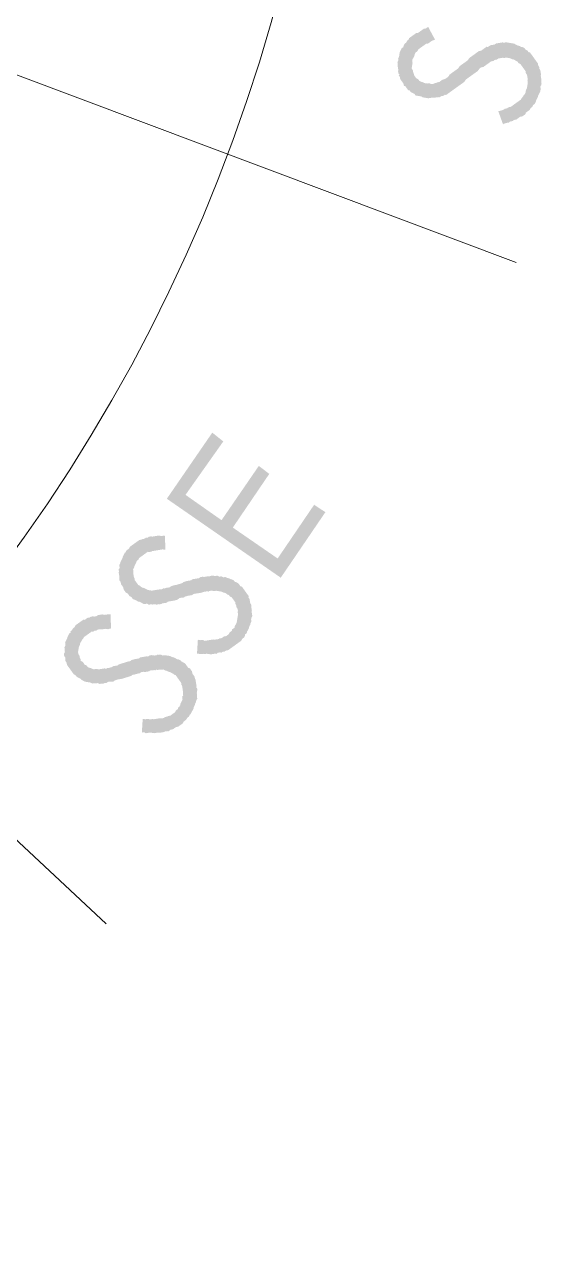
# Model space of a CAD drawing. Header units: millimetres. Extents: x -6808 to 215771, y -89660 to -16303.
# Drawn here: x 91875.2 to 92025.1, y -46688.1 to -46333.9 of the extents above; entities that cross this region are included whole.
import ezdxf

# ---------------------------------------------------------------- set-up
doc = ezdxf.new("R2010")
doc.units = ezdxf.units.MM
doc.layers.add('Ar-Wall Hatch', color=253, linetype='Continuous', lineweight=9)
doc.layers.add('PDF13_A+I ELE 3', color=7, linetype='Continuous', true_color=0xbababa)
doc.layers.add('PDF13_A+I WALL', color=7, linetype='Continuous', true_color=0xbababa)

# ---------------------------------------------------------------- blocks, each defined once
blk = doc.blocks.new('A$C5343052b')
at = {"layer": 'PDF13_A+I WALL', "true_color": 0xc7c8ca}
for points in [[(1328.15, 1008.22), (1323.67, 1010.51), (1324.14, 1011.12), (1324.68, 1012.07), (1324.81, 1012.75), (1325.29, 1013.36), (1325.42, 1014.04), (1325.89, 1014.66), (1326.03, 1015.33), (1326.16, 1016.01), (1326.29, 1016.69), (1326.43, 1017.37), (1326.56, 1018.05), (1326.63, 1018.39), (1326.76, 1019.07), (1326.56, 1019.82), (1326.62, 1020.15), (1326.42, 1020.9), (1326.48, 1021.24), (1326.28, 1021.99), (1326, 1022.39), (1325.73, 1022.8), (1325.52, 1023.54), (1325.52, 1023.54), (1325.25, 1023.95), (1324.71, 1024.76), (1324.43, 1025.17), (1323.82, 1025.64), (1323.55, 1026.05), (1322.94, 1026.52), (1322.32, 1027), (1322.32, 1027), (1321.64, 1027.13), (1321.03, 1027.6), (1320.35, 1027.74), (1319.67, 1027.87), (1318.99, 1028), (1318.32, 1028.14), (1317.98, 1028.2), (1317.23, 1028), (1316.55, 1028.13), (1315.81, 1027.92), (1315.06, 1027.72), (1314.65, 1027.44), (1313.91, 1027.24), (1313.5, 1026.97), (1313.09, 1026.69), (1312.69, 1026.42), (1312.22, 1025.81), (1311.81, 1025.54), (1311.34, 1024.92), (1310.86, 1024.31), (1310.73, 1023.63), (1310.26, 1023.02), (1310.19, 1022.68), (1310.12, 1022.34), (1309.65, 1021.73), (1309.58, 1021.39), (1309.45, 1020.71), (1309.32, 1020.03), (1309.18, 1019.35), (1309.12, 1019.01), (1308.98, 1018.33), (1308.51, 1017.72), (1308.38, 1017.04), (1308.52, 1015.96), (1308.38, 1015.28), (1308.25, 1014.6), (1308.05, 1013.58), (1307.91, 1012.9), (1307.71, 1011.88), (1307.71, 1011.88), (1307.51, 1010.86), (1307.65, 1009.78), (1307.52, 1009.1), (1307.32, 1008.08), (1307.19, 1007.4), (1307.05, 1006.72), (1306.85, 1005.7), (1306.72, 1005.02), (1306.65, 1004.68), (1306.52, 1004), (1306.39, 1003.33), (1306.32, 1002.99), (1306.25, 1002.65), (1306.12, 1001.97), (1305.71, 1001.69), (1305.71, 1001.69), (1305.58, 1001.02), (1305.11, 1000.4), (1304.97, 999.72), (1304.57, 999.45), (1304.09, 998.84), (1303.62, 998.23), (1303.21, 997.95), (1302.74, 997.34), (1302.27, 996.73), (1301.86, 996.46), (1301.45, 996.18), (1300.64, 995.64), (1300.64, 995.64), (1299.9, 995.43), (1299.49, 995.16), (1298.68, 994.61), (1298.27, 994.34), (1297.59, 994.47), (1296.85, 994.27), (1296.1, 994.06), (1295.42, 994.2), (1295.01, 993.92), (1294.68, 993.99), (1294, 994.12), (1293.32, 994.26), (1292.91, 993.98), (1292.3, 994.46), (1291.62, 994.59), (1290.94, 994.72), (1290.26, 994.86), (1289.65, 995.33), (1288.97, 995.46), (1289.04, 995.8), (1288.36, 995.94), (1287.75, 996.41), (1287.47, 996.82), (1286.86, 997.29), (1286.25, 997.76), (1285.97, 998.17), (1285.36, 998.64), (1285.16, 999.39), (1284.54, 999.86), (1284.61, 1000.2), (1284.34, 1000.61), (1283.79, 1001.42), (1283.52, 1001.82), (1283.31, 1002.57), (1283.11, 1003.32), (1283.24, 1004), (1282.97, 1004.4), (1282.76, 1005.15), (1282.9, 1005.83), (1282.69, 1006.57), (1282.69, 1006.57), (1282.82, 1007.25), (1282.55, 1007.66), (1282.68, 1008.34), (1282.82, 1009.02), (1282.88, 1009.36), (1283.02, 1010.03), (1283.15, 1010.71), (1283.62, 1011.33), (1283.76, 1012.01), (1283.89, 1012.68), (1284.09, 1013.7), (1284.56, 1014.32), (1284.7, 1014.99), (1284.76, 1015.33), (1289.72, 1013.65), (1289.18, 1012.7), (1289.05, 1012.02), (1288.85, 1011), (1288.38, 1010.39), (1288.24, 1009.71), (1288.11, 1009.03), (1288.04, 1008.69), (1287.91, 1008.01), (1287.78, 1007.34), (1287.71, 1007), (1287.71, 1007), (1287.92, 1006.25), (1287.78, 1005.57), (1287.99, 1004.83), (1288.26, 1004.42), (1288.47, 1003.67), (1288.67, 1002.93), (1288.95, 1002.52), (1289.56, 1002.05), (1289.83, 1001.64), (1290.38, 1000.83), (1290.65, 1000.42), (1291.33, 1000.29), (1291.94, 999.82), (1292.28, 999.75), (1292.89, 999.28), (1292.89, 999.28), (1293.57, 999.14), (1294.25, 999.01), (1295, 999.22), (1295.68, 999.08), (1296.42, 999.29), (1296.83, 999.56), (1297.57, 999.77), (1297.98, 1000.04), (1298.39, 1000.31), (1298.86, 1000.93), (1299.61, 1001.13), (1300.08, 1001.74), (1300.15, 1002.08), (1300.62, 1002.7), (1300.69, 1003.03), (1301.16, 1003.65), (1301.29, 1004.33), (1301.43, 1005.01), (1301.97, 1005.96), (1301.97, 1005.96), (1302.03, 1006.3), (1302.1, 1006.64), (1302.17, 1006.98), (1302.23, 1007.32), (1302.03, 1008.06), (1302.16, 1008.74), (1302.29, 1009.42), (1302.43, 1010.1), (1302.63, 1011.12), (1302.76, 1011.8), (1302.62, 1012.88), (1302.82, 1013.9), (1303.02, 1014.92), (1303.16, 1015.6), (1303.29, 1016.28), (1303.15, 1017.36), (1303.28, 1018.04), (1303.42, 1018.72), (1303.55, 1019.4), (1303.68, 1020.08), (1303.82, 1020.76), (1303.95, 1021.44), (1304.42, 1022.05), (1304.56, 1022.73), (1304.69, 1023.41), (1304.76, 1023.75), (1304.89, 1024.43), (1305.3, 1024.7), (1305.43, 1025.38), (1305.5, 1025.72), (1305.5, 1025.72), (1305.97, 1026.33), (1306.44, 1026.94), (1306.58, 1027.62), (1307.05, 1028.23), (1307.52, 1028.85), (1308, 1029.46), (1308.4, 1029.73), (1308.88, 1030.34), (1309.28, 1030.62), (1310.09, 1031.16), (1310.5, 1031.44), (1310.91, 1031.71), (1311.31, 1031.98), (1312.06, 1032.19), (1312.8, 1032.39), (1313.21, 1032.67), (1313.96, 1032.87), (1314.36, 1033.14), (1315.11, 1033.35), (1315.79, 1033.22), (1316.53, 1033.42), (1317.21, 1033.29), (1317.62, 1033.56), (1318.3, 1033.43), (1318.98, 1033.3), (1319.66, 1033.16), (1320.34, 1033.03), (1321.01, 1032.9), (1321.69, 1032.76), (1322.37, 1032.63), (1322.99, 1032.16), (1323.66, 1032.02), (1323.94, 1031.62), (1324.62, 1031.48), (1325.23, 1031.01), (1325.84, 1030.54), (1326.11, 1030.13), (1326.73, 1029.66), (1327.34, 1029.18), (1327.61, 1028.78), (1328.22, 1028.3), (1328.5, 1027.9), (1328.7, 1027.15), (1329.32, 1026.68), (1329.59, 1026.27), (1329.86, 1025.87), (1330.07, 1025.12), (1330.27, 1024.37), (1330.55, 1023.97), (1330.75, 1023.22), (1330.96, 1022.48), (1331.23, 1022.07), (1331.44, 1021.32), (1331.3, 1020.65), (1331.51, 1019.9), (1331.38, 1019.22), (1331.58, 1018.47), (1331.51, 1018.14), (1331.38, 1017.46), (1331.25, 1016.78), (1331.52, 1016.37), (1331.39, 1015.69), (1331.25, 1015.01), (1330.78, 1014.4), (1330.71, 1014.06), (1330.58, 1013.38), (1330.45, 1012.7), (1329.97, 1012.09), (1329.84, 1011.41), (1329.37, 1010.8), (1329.23, 1010.12), (1328.76, 1009.51), (1328.22, 1008.56), (1328.15, 1008.22)], [(1331.94, 828.31), (1327.64, 856.66), (1332.66, 857.08), (1335.86, 833.89), (1351.46, 836.11), (1347.92, 859.37), (1352.6, 859.87), (1356.21, 836.94), (1375.47, 839.85), (1371.86, 862.78), (1376.61, 863.61), (1380.98, 835.6)], [(1377.65, 795.34), (1374.52, 799.13), (1375.33, 799.67), (1375.81, 800.29), (1376.55, 800.49), (1377.02, 801.1), (1377.5, 801.72), (1377.97, 802.33), (1378.44, 802.94), (1378.85, 803.21), (1379.32, 803.83), (1379.8, 804.44), (1379.86, 804.78), (1380.34, 805.39), (1380.47, 806.07), (1380.54, 806.41), (1381.01, 807.02), (1381.14, 807.7), (1381.21, 808.04), (1381, 808.79), (1381.07, 809.13), (1381.2, 809.81), (1380.93, 810.21), (1381, 810.55), (1381.13, 811.23), (1380.86, 811.64), (1380.65, 812.38), (1380.45, 813.13), (1380.17, 813.53), (1379.63, 814.35), (1379.35, 814.75), (1379.35, 814.75), (1378.81, 815.57), (1378.2, 816.04), (1377.92, 816.45), (1377.31, 816.92), (1376.63, 817.05), (1376.02, 817.53), (1375.68, 817.59), (1375.07, 818.06), (1374.39, 818.2), (1373.71, 818.33), (1373.03, 818.47), (1372.28, 818.26), (1371.61, 818.39), (1371.2, 818.12), (1370.86, 818.19), (1370.11, 817.98), (1369.71, 817.71), (1368.96, 817.5), (1368.56, 817.23), (1367.74, 816.68), (1367.34, 816.41), (1366.86, 815.8), (1366.46, 815.53), (1366.05, 815.25), (1365.58, 814.64), (1365.51, 814.3), (1365.1, 814.03), (1364.63, 813.42), (1364.16, 812.8), (1364.09, 812.46), (1363.62, 811.85), (1363.15, 811.24), (1362.67, 810.63), (1362.2, 810.01), (1362.07, 809.34), (1361.59, 808.72), (1361.12, 808.11), (1360.58, 807.16), (1360.45, 806.48), (1360.04, 806.21), (1359.57, 805.59), (1359.37, 804.58), (1358.83, 803.62), (1358.35, 803.01), (1357.88, 802.4), (1357.41, 801.79), (1357.28, 801.11), (1356.8, 800.5), (1356.33, 799.88), (1356.26, 799.54), (1355.79, 798.93), (1355.38, 798.66), (1355.32, 798.32), (1354.91, 798.05), (1354.5, 797.77), (1354.5, 797.77), (1354.03, 797.16), (1353.62, 796.89), (1353.15, 796.28), (1352.41, 796.07), (1351.93, 795.46), (1351.53, 795.18), (1350.78, 794.98), (1350.03, 794.77), (1349.63, 794.5), (1348.88, 794.29), (1348.14, 794.09), (1347.73, 793.81), (1347.39, 793.88), (1346.71, 794.01), (1345.97, 793.81), (1345.63, 793.88), (1344.95, 794.01), (1344.2, 793.8), (1343.52, 793.94), (1342.84, 794.07), (1342.23, 794.54), (1341.55, 794.68), (1341.55, 794.68), (1340.87, 794.81), (1340.26, 795.28), (1339.58, 795.42), (1338.97, 795.89), (1338.7, 796.3), (1338.08, 796.77), (1337.47, 797.24), (1337.2, 797.65), (1336.59, 798.12), (1336.65, 798.46), (1336.38, 798.87), (1335.77, 799.34), (1335.56, 800.09), (1335.29, 800.49), (1335.08, 801.24), (1334.88, 801.98), (1334.6, 802.39), (1334.4, 803.14), (1334.19, 803.88), (1334.26, 804.22), (1334.05, 804.97), (1334.19, 805.65), (1334.25, 805.99), (1334.05, 806.73), (1334.18, 807.41), (1334.31, 808.09), (1334.45, 808.77), (1334.58, 809.45), (1334.71, 810.13), (1334.85, 810.81), (1334.85, 810.81), (1335.32, 811.42), (1335.39, 811.76), (1335.86, 812.37), (1335.99, 813.05), (1336.4, 813.32), (1336.53, 814), (1337.01, 814.61), (1337.41, 814.89), (1337.89, 815.5), (1338.36, 816.11), (1338.83, 816.72), (1339.64, 817.27), (1340.12, 817.88), (1340.52, 818.15), (1344.06, 814.64), (1343.25, 814.09), (1342.78, 813.48), (1342.31, 812.87), (1341.83, 812.25), (1341.36, 811.64), (1340.89, 811.03), (1340.82, 810.69), (1340.35, 810.08), (1339.94, 809.81), (1339.87, 809.47), (1339.81, 809.13), (1339.67, 808.45), (1339.54, 807.77), (1339.47, 807.43), (1339.34, 806.75), (1339.21, 806.07), (1339.41, 805.32), (1339.28, 804.65), (1339.55, 804.24), (1339.76, 803.49), (1339.96, 802.75), (1340.24, 802.34), (1340.44, 801.59), (1341.06, 801.12), (1341.33, 800.72), (1341.94, 800.24), (1341.94, 800.24), (1342.55, 799.77), (1342.89, 799.7), (1343.5, 799.23), (1344.18, 799.1), (1344.86, 798.96), (1345.54, 798.83), (1346.29, 799.04), (1346.63, 798.97), (1347.37, 799.17), (1347.78, 799.45), (1348.53, 799.65), (1349.27, 799.86), (1349.68, 800.13), (1350.08, 800.41), (1350.49, 800.68), (1350.96, 801.29), (1351.44, 801.9), (1351.91, 802.51), (1352.38, 803.13), (1352.38, 803.13), (1352.79, 803.4), (1352.79, 803.4), (1352.92, 804.08), (1353.33, 804.35), (1353.39, 804.69), (1353.87, 805.3), (1354.34, 805.92), (1354.47, 806.6), (1355.01, 807.55), (1355.49, 808.16), (1356.03, 809.11), (1356.57, 810.06), (1356.7, 810.74), (1357.24, 811.69), (1357.71, 812.31), (1358.19, 812.92), (1358.32, 813.6), (1358.79, 814.21), (1359.27, 814.82), (1359.74, 815.44), (1359.87, 816.11), (1360.35, 816.73), (1360.75, 817), (1361.22, 817.61), (1361.7, 818.22), (1362.1, 818.5), (1362.17, 818.84), (1362.64, 819.45), (1363.05, 819.72), (1363.46, 819.99), (1363.46, 819.99), (1363.93, 820.61), (1364.68, 820.81), (1365.15, 821.43), (1365.89, 821.63), (1366.37, 822.24), (1367.11, 822.45), (1367.52, 822.72), (1368.27, 822.93), (1368.67, 823.2), (1369.42, 823.41), (1370.1, 823.27), (1370.5, 823.55), (1371.25, 823.75), (1371.93, 823.62), (1372.61, 823.49), (1373.01, 823.76), (1373.69, 823.63), (1374.37, 823.49), (1375.05, 823.36), (1375.73, 823.22), (1376.41, 823.09), (1377.09, 822.96), (1377.36, 822.55), (1378.04, 822.42), (1378.65, 821.95), (1379.26, 821.47), (1379.94, 821.34), (1380.22, 820.93), (1380.83, 820.46), (1381.44, 819.99), (1381.71, 819.58), (1382.33, 819.11), (1382.94, 818.63), (1383.14, 817.89), (1383.42, 817.48), (1384.03, 817.01), (1384.24, 816.26), (1384.51, 815.86), (1384.71, 815.11), (1384.99, 814.7), (1385.19, 813.96), (1385.4, 813.21), (1385.67, 812.81), (1385.54, 812.13), (1385.81, 811.72), (1386.02, 810.97), (1385.88, 810.3), (1386.09, 809.55), (1385.96, 808.87), (1385.82, 808.19), (1385.69, 807.51), (1385.56, 806.83), (1385.42, 806.15), (1385.29, 805.48), (1385.22, 805.14), (1385.09, 804.46), (1384.96, 803.78), (1384.48, 803.17), (1384.35, 802.49), (1383.94, 802.21), (1383.81, 801.53), (1383.4, 801.26), (1382.93, 800.65), (1382.8, 799.97), (1382.39, 799.7), (1381.92, 799.08), (1381.44, 798.47), (1381.04, 798.2), (1380.23, 797.65), (1379.75, 797.04), (1379.35, 796.77), (1378.87, 796.16), (1378.06, 795.61), (1377.65, 795.34)], [(1382.59, 761.22), (1379.45, 765.01), (1380.26, 765.55), (1380.74, 766.16), (1381.55, 766.71), (1382.02, 767.32), (1382.43, 767.6), (1382.9, 768.21), (1383.37, 768.82), (1383.85, 769.43), (1384.25, 769.71), (1384.73, 770.32), (1384.86, 771), (1385.33, 771.61), (1385.4, 771.95), (1385.87, 772.56), (1385.94, 772.9), (1386.07, 773.58), (1386.21, 774.26), (1386.27, 774.6), (1386.07, 775.34), (1386.13, 775.68), (1386.27, 776.36), (1385.93, 776.43), (1386.06, 777.11), (1385.86, 777.85), (1385.58, 778.26), (1385.38, 779.01), (1385.17, 779.75), (1384.56, 780.23), (1384.29, 780.63), (1384.35, 780.97), (1383.74, 781.44), (1383.47, 781.85), (1382.86, 782.32), (1382.24, 782.8), (1381.63, 783.27), (1381.29, 783.34), (1380.68, 783.81), (1380, 783.94), (1379.32, 784.08), (1378.64, 784.21), (1377.96, 784.34), (1377.28, 784.48), (1376.88, 784.2), (1376.54, 784.27), (1375.79, 784.06), (1375.05, 783.86), (1374.64, 783.59), (1373.89, 783.38), (1373.49, 783.11), (1372.74, 782.9), (1372.27, 782.29), (1371.86, 782.02), (1371.39, 781.4), (1370.98, 781.13), (1370.92, 780.79), (1370.51, 780.52), (1370.04, 779.91), (1369.63, 779.63), (1369.5, 778.95), (1369.02, 778.34), (1368.55, 777.73), (1368.14, 777.46), (1367.67, 776.84), (1367.54, 776.17), (1367.06, 775.55), (1366.52, 774.6), (1366.05, 773.99), (1365.92, 773.31), (1365.38, 772.36), (1365.38, 772.36), (1364.84, 771.41), (1364.3, 770.45), (1363.83, 769.84), (1363.35, 769.23), (1362.81, 768.28), (1362.68, 767.6), (1362.21, 766.99), (1361.8, 766.71), (1361.33, 766.1), (1361.19, 765.42), (1360.79, 765.15), (1360.72, 764.81), (1360.25, 764.2), (1359.84, 763.92), (1359.77, 763.58), (1359.77, 763.58), (1359.03, 763.38), (1358.56, 762.77), (1358.15, 762.49), (1357.68, 761.88), (1356.93, 761.67), (1356.52, 761.4), (1355.71, 760.86), (1355.31, 760.58), (1354.56, 760.38), (1353.81, 760.17), (1353.47, 760.24), (1352.73, 760.03), (1352.73, 760.03), (1351.98, 759.83), (1351.3, 759.96), (1350.56, 759.75), (1349.88, 759.89), (1349.2, 760.02), (1348.52, 760.15), (1347.84, 760.29), (1347.16, 760.42), (1346.48, 760.55), (1346.48, 760.55), (1345.87, 761.03), (1345.19, 761.16), (1344.58, 761.63), (1344.31, 762.04), (1343.63, 762.17), (1343.01, 762.65), (1342.81, 763.39), (1342.2, 763.87), (1341.92, 764.27), (1341.58, 764.34), (1341.38, 765.08), (1341.1, 765.49), (1340.49, 765.96), (1340.29, 766.71), (1340.08, 767.46), (1339.81, 767.86), (1339.6, 768.61), (1339.4, 769.35), (1339.53, 770.03), (1339.19, 770.1), (1339.32, 770.78), (1339.12, 771.52), (1339.25, 772.2), (1339.04, 772.95), (1339.18, 773.63), (1339.31, 774.31), (1339.44, 774.99), (1339.58, 775.67), (1339.71, 776.34), (1340.12, 776.62), (1340.18, 776.96), (1340.25, 777.3), (1340.39, 777.98), (1340.79, 778.25), (1340.92, 778.93), (1341.4, 779.54), (1341.8, 779.81), (1342.28, 780.43), (1342.41, 781.1), (1342.88, 781.72), (1343.36, 782.33), (1344.17, 782.87), (1344.64, 783.49), (1345.12, 784.1), (1345.52, 784.37), (1349.06, 780.85), (1348.52, 779.9), (1347.71, 779.36), (1347.24, 778.74), (1346.76, 778.13), (1346.36, 777.86), (1345.88, 777.25), (1345.75, 776.57), (1345.34, 776.3), (1345.21, 775.62), (1344.81, 775.34), (1344.81, 775.34), (1344.67, 774.66), (1344.54, 773.99), (1344.4, 773.31), (1344.27, 772.63), (1344.14, 771.95), (1344.34, 771.2), (1344.28, 770.86), (1344.48, 770.12), (1344.69, 769.37), (1344.96, 768.96), (1345.17, 768.22), (1345.44, 767.81), (1345.99, 767), (1346.26, 766.59), (1346.87, 766.12), (1346.87, 766.12), (1347.55, 765.99), (1348.16, 765.51), (1348.5, 765.45), (1349.11, 764.97), (1349.86, 765.18), (1350.54, 765.05), (1351.22, 764.91), (1351.63, 765.19), (1352.3, 765.05), (1353.05, 765.26), (1353.46, 765.53), (1354.2, 765.74), (1354.61, 766.01), (1355.08, 766.62), (1355.49, 766.9), (1355.89, 767.17), (1356.37, 767.78), (1356.84, 768.39), (1357.31, 769.01), (1357.65, 768.94), (1357.72, 769.28), (1357.79, 769.62), (1358.19, 769.89), (1358.26, 770.23), (1358.73, 770.84), (1358.87, 771.52), (1359.34, 772.13), (1359.81, 772.75), (1359.95, 773.43), (1360.49, 774.38), (1361.03, 775.33), (1361.56, 776.28), (1362.04, 776.89), (1362.17, 777.57), (1362.71, 778.52), (1363.18, 779.14), (1363.66, 779.75), (1363.79, 780.43), (1364.26, 781.04), (1364.74, 781.65), (1365.21, 782.27), (1365.62, 782.54), (1365.75, 783.22), (1366.22, 783.83), (1366.63, 784.1), (1367.04, 784.38), (1367.51, 784.99), (1367.58, 785.33), (1367.98, 785.6), (1368.45, 786.21), (1368.45, 786.21), (1369.2, 786.42), (1369.67, 787.03), (1370.08, 787.3), (1370.89, 787.85), (1371.3, 788.12), (1372.04, 788.33), (1372.45, 788.6), (1373.2, 788.81), (1373.94, 789.01), (1374.35, 789.29), (1375.09, 789.49), (1375.43, 789.43), (1376.18, 789.63), (1376.93, 789.84), (1377.6, 789.7), (1378.28, 789.57), (1378.96, 789.44), (1379.37, 789.71), (1380.05, 789.58), (1380.73, 789.44), (1381.34, 788.97), (1382.02, 788.84), (1382.7, 788.7), (1383.31, 788.23), (1383.65, 788.16), (1384.26, 787.69), (1384.87, 787.22), (1385.49, 786.74), (1385.76, 786.34), (1386.44, 786.2), (1386.98, 785.39), (1387.26, 784.98), (1387.87, 784.51), (1388.14, 784.11), (1388.76, 783.63), (1388.96, 782.89), (1389.23, 782.48), (1389.44, 781.73), (1389.71, 781.33), (1389.92, 780.58), (1390.19, 780.18), (1390.4, 779.43), (1390.6, 778.68), (1390.81, 777.94), (1390.74, 777.6), (1390.95, 776.85), (1390.82, 776.17), (1391.02, 775.43), (1390.89, 774.75), (1390.82, 774.41), (1391.03, 773.66), (1390.89, 772.98), (1390.76, 772.31), (1390.63, 771.63), (1390.15, 771.01), (1390.02, 770.33), (1389.89, 769.66), (1389.41, 769.04), (1389.35, 768.7), (1389.21, 768.02), (1388.81, 767.75), (1388.33, 767.14), (1388.27, 766.8), (1387.79, 766.19), (1387.32, 765.58), (1386.92, 765.3), (1386.44, 764.69), (1385.97, 764.08), (1385.56, 763.81), (1384.75, 763.26), (1384.28, 762.65), (1383.8, 762.03), (1383.06, 761.83), (1382.59, 761.22)]]:
    blk.add_hatch(color=9, dxfattribs=at).paths.add_polyline_path(points)
at = {"layer": 'PDF13_A+I ELE 3', "color": 9, "lineweight": 18, "true_color": 0xc7c8ca}
for points in [[(1365.38, 975.44), (47.26, 427.28)], [(1420.03, 702.66), (-7.39, 700.06)]]:
    blk.add_lwpolyline(points, dxfattribs=at)
for radius in [603.02, 507.85]:
    blk.add_circle((706.6, 701.71), radius, dxfattribs=at)

msp = doc.modelspace()

# ---------------------------------------------------------------- block references
at = {"layer": 'Ar-Wall Hatch', "lineweight": -3, "ltscale": 0.5, "xscale": 0.81, "yscale": 0.81, "zscale": 0.81, "rotation": 316.8456496709885}
msp.add_blockref('A$C5343052b', (90670.526, -46222.819), dxfattribs=at)

doc.saveas('drawing.dxf')
